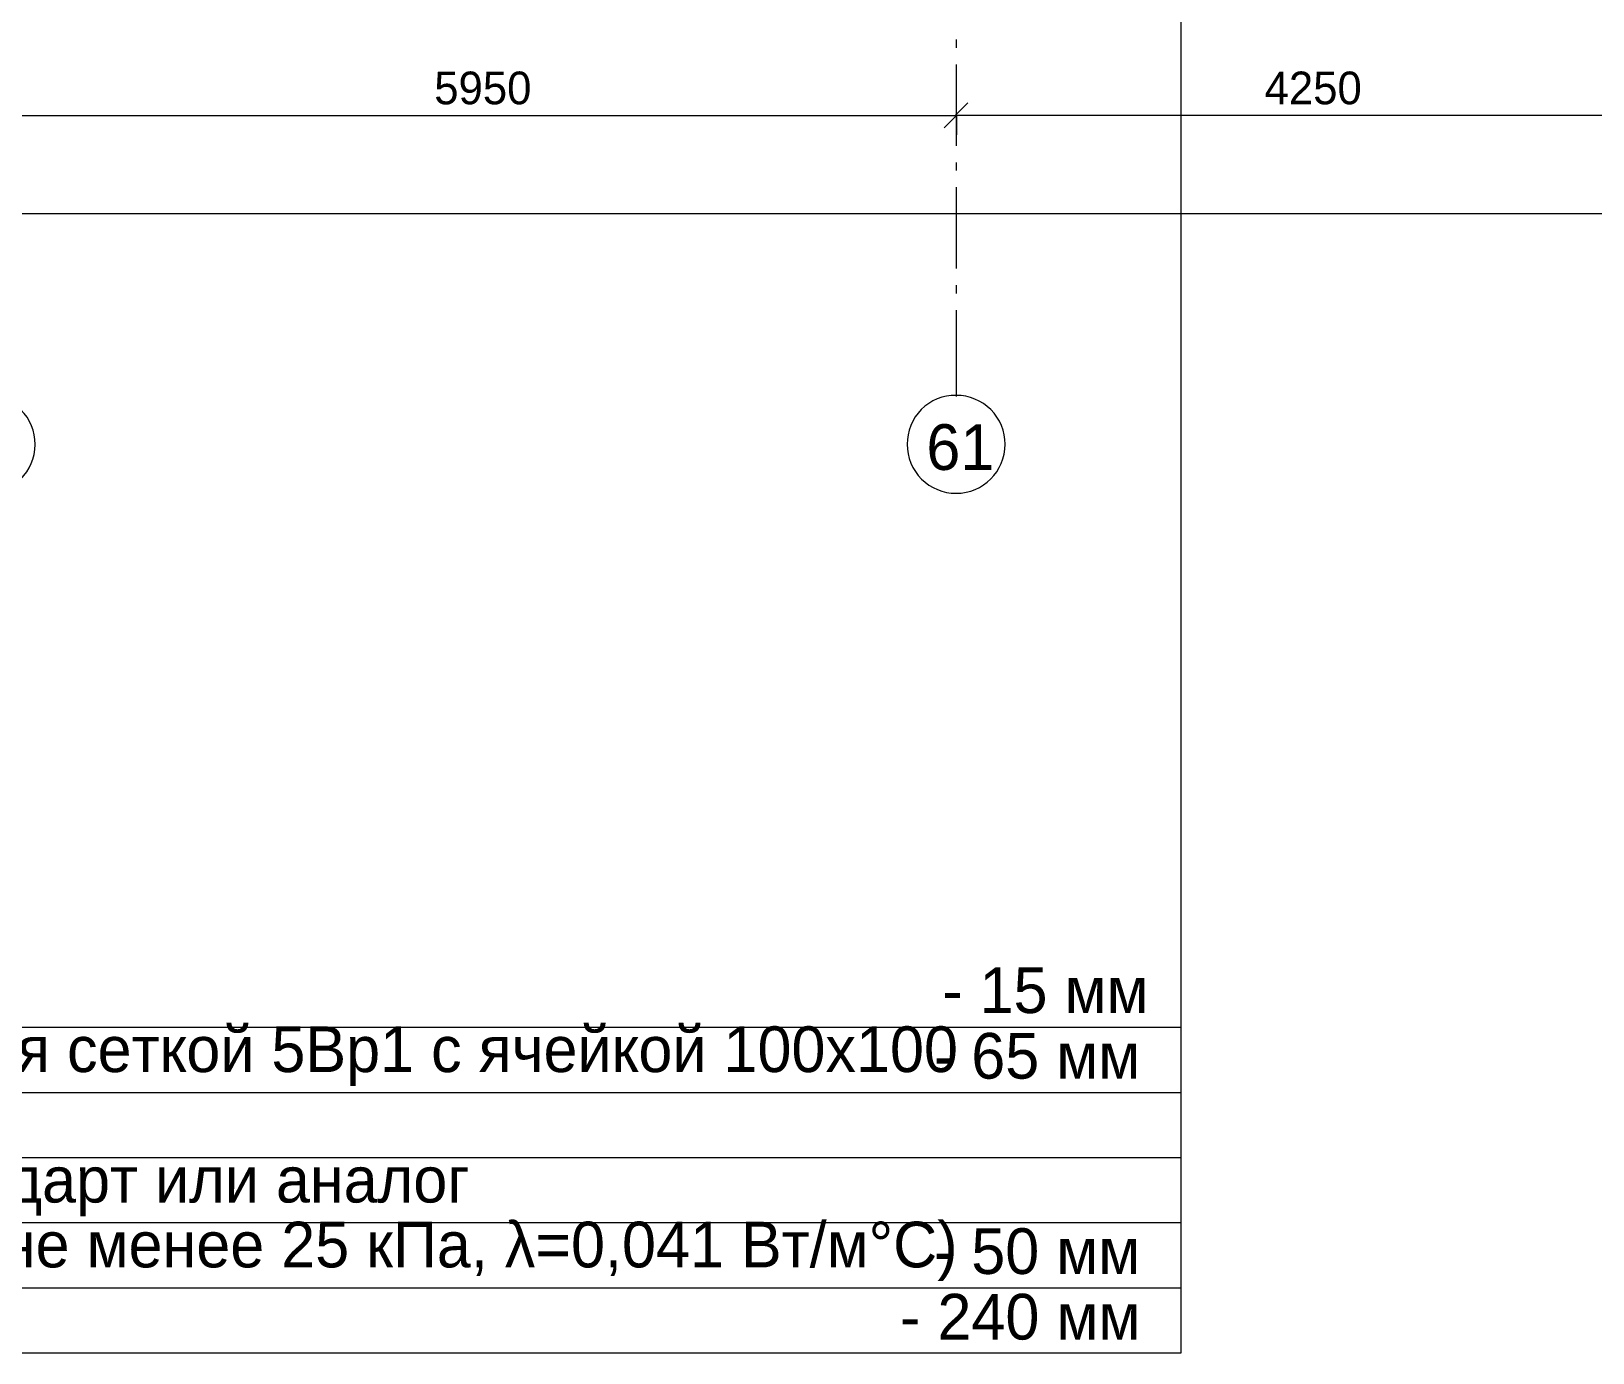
# Model space of a CAD drawing. Header units: millimetres. Extents: x -135211 to 49383, y -8033 to 228499.
# Drawn here: x -17669 to -8092, y 34700 to 42806 of the extents above; entities that cross this region are included whole.
import ezdxf

# ---------------------------------------------------------------- set-up
doc = ezdxf.new("R2010")
doc.units = ezdxf.units.MM
doc.layers.add('PDF _Геометрия', color=7, linetype='Continuous', true_color=0x1d1d1d)
doc.layers.add('PDF _Текст', color=7, linetype='Continuous')

msp = doc.modelspace()

# ---------------------------------------------------------------- linework, layer by layer
at = {"layer": 'PDF _Геометрия', "color": 7, "lineweight": 9}
for points in [[(-26114.4, 34699.8), (-10616.8, 34699.8), (-10616.8, 36697.8), (-10616.8, 48995.5)], [(-11994.3, 42704.2), (-11994.3, 42755)], [(-11994.3, 42103), (-11994.3, 42602.5)], [(-11994.3, 42289.3), (-11994.3, 42395.1)], [(-17941.9, 42289.3), (-11994.3, 42289.3), (-11994.3, 42170.8)], [(-11997.9, 42290.3), (-7747.7, 42290.3), (-7747.7, 42171.7)], [(-11994.3, 41950.7), (-11994.3, 42001.5)], [(-11994.3, 41349.5), (-11994.3, 41849)], [(-103561.8, 41688.5), (175.3, 41688.5)], [(-11994.3, 41197.1), (-11994.3, 41247.9)], [(-11994.3, 40566.3), (-11994.3, 41095.5)], [(-26114.4, 36697.8), (-10616.8, 36697.8)], [(-26114.4, 36295.7), (-10616.8, 36295.7)], [(-26114.4, 35897.8), (-10616.8, 35897.8)], [(-26114.4, 35499.8), (-10616.8, 35499.8)], [(-26114.4, 35097.7), (-10616.8, 35097.7)]]:
    msp.add_lwpolyline(points, dxfattribs=at)
at = {"layer": 'PDF _Геометрия', "color": 7, "lineweight": 18}
for points in [[(-12000, 42291), (-11924.1, 42367.2)], [(-11994.3, 42289.3), (-12070.1, 42213.1)]]:
    msp.add_lwpolyline(points, dxfattribs=at)
at = {"layer": 'PDF _Геометрия', "color": 7, "lineweight": 9}
for points in [[(-17945.4, 40571.5, 0.422628), (-18246, 40271, 0.417421), (-17945.4, 39970.5, 0.412111), (-17644.8, 40271, 0.417338)], [(-11996.4, 40572.4, 0.422499), (-12296.8, 40271.9, 0.417248), (-11996.4, 39971.4, 0.411651), (-11696, 40271.9, 0.416922)]]:
    msp.add_lwpolyline(points, format="xyb", close=True, dxfattribs=at)

# ---------------------------------------------------------------- texts
at = {"layer": 'PDF _Текст', "attachment_point": 4, "style": ''}
for s, insert, char_height in [('5950', (-15197.5, 42456.5), 200.42), ('4250', (-10105, 42456.5), 200.42), ('61', (-12179.3, 40253), 280.26), ('- 15 мм', (-12081.9, 36921.5), 280.26), ('Цементно-песчаная стяжка М200 армированная сеткой 5Вр1 с ячейкой 100x100', (-26013.5, 36519.3), 280.262), ('- 65 мм', (-12132.7, 36519.3), 280.26), ('Минераловатный утеплитель Технофлор Стандарт или аналог', (-26013.5, 35719.2), 280.262), ('(ρ=100-120 кг/м³, предел прочности на сжатие не менее 25 кПа, λ=0,041 Вт/м°С)', (-26013.5, 35321.3), 280.262), ('- 50 мм', (-12132.7, 35321.3), 280.26), ('- 240 мм', (-12340.2, 34919.1), 280.26)]:
    msp.add_mtext(s, dxfattribs=dict(at, insert=insert, char_height=char_height))

doc.saveas('drawing.dxf')
